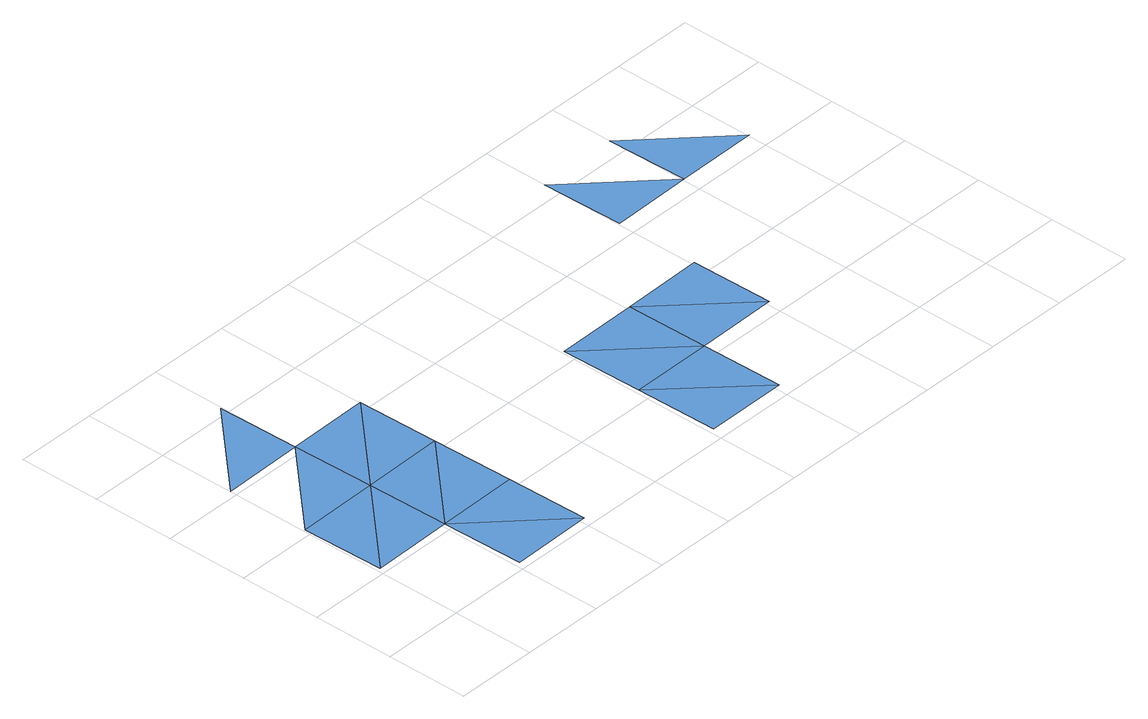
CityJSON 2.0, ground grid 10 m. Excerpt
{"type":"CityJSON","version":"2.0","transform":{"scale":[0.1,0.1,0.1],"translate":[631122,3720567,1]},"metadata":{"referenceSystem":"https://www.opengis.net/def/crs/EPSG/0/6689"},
"CityObjects":{
"waterbody1":{"type":"WaterBody","attributes":{"name":"福岡県津波浸水想定図","class":"1140","function":"2","WaterBodyTsunamiRiskAttribute.description":"1","WaterBodyTsunamiRiskAttribute.rank":"1"},"geometry":[{"type":"MultiSurface","lod":"1","boundaries":[[[0,1,2]],[[0,3,1]],[[4,3,5]],[[2,1,6]],[[4,7,3]],[[8,6,9]],[[1,3,10]],[[3,7,10]],[[6,1,11]],[[11,1,10]],[[12,13,14]],[[15,16,12]],[[15,12,14]],[[15,17,16]],[[18,17,15]],[[17,18,19]],[[20,21,22]]]}]},
"waterbody2":{"type":"WaterBody","attributes":{"name":"福岡県津波浸水想定図","class":"1140","function":"2","WaterBodyTsunamiRiskAttribute.description":"1","WaterBodyTsunamiRiskAttribute.rank":"2"},"geometry":[{"type":"MultiSurface","lod":"1","boundaries":[[[21,23,24]]]}]}
},
"vertices":[
[5,108,8],[103,210,8],[3,208,8],[105,110,8],[207,12,8],[107,10,8],[101,310,8],[205,112,8],[1,308,8],[99,410,8],[203,212,8],[201,312,8],[405,116,9],[407,16,8],[507,17,8],[505,117,9],[403,216,9],[503,217,9],[605,119,9],[603,219,9],[699,421,9],[701,321,10],[801,323,9],
[599,419,10],[601,319,10]
]}
